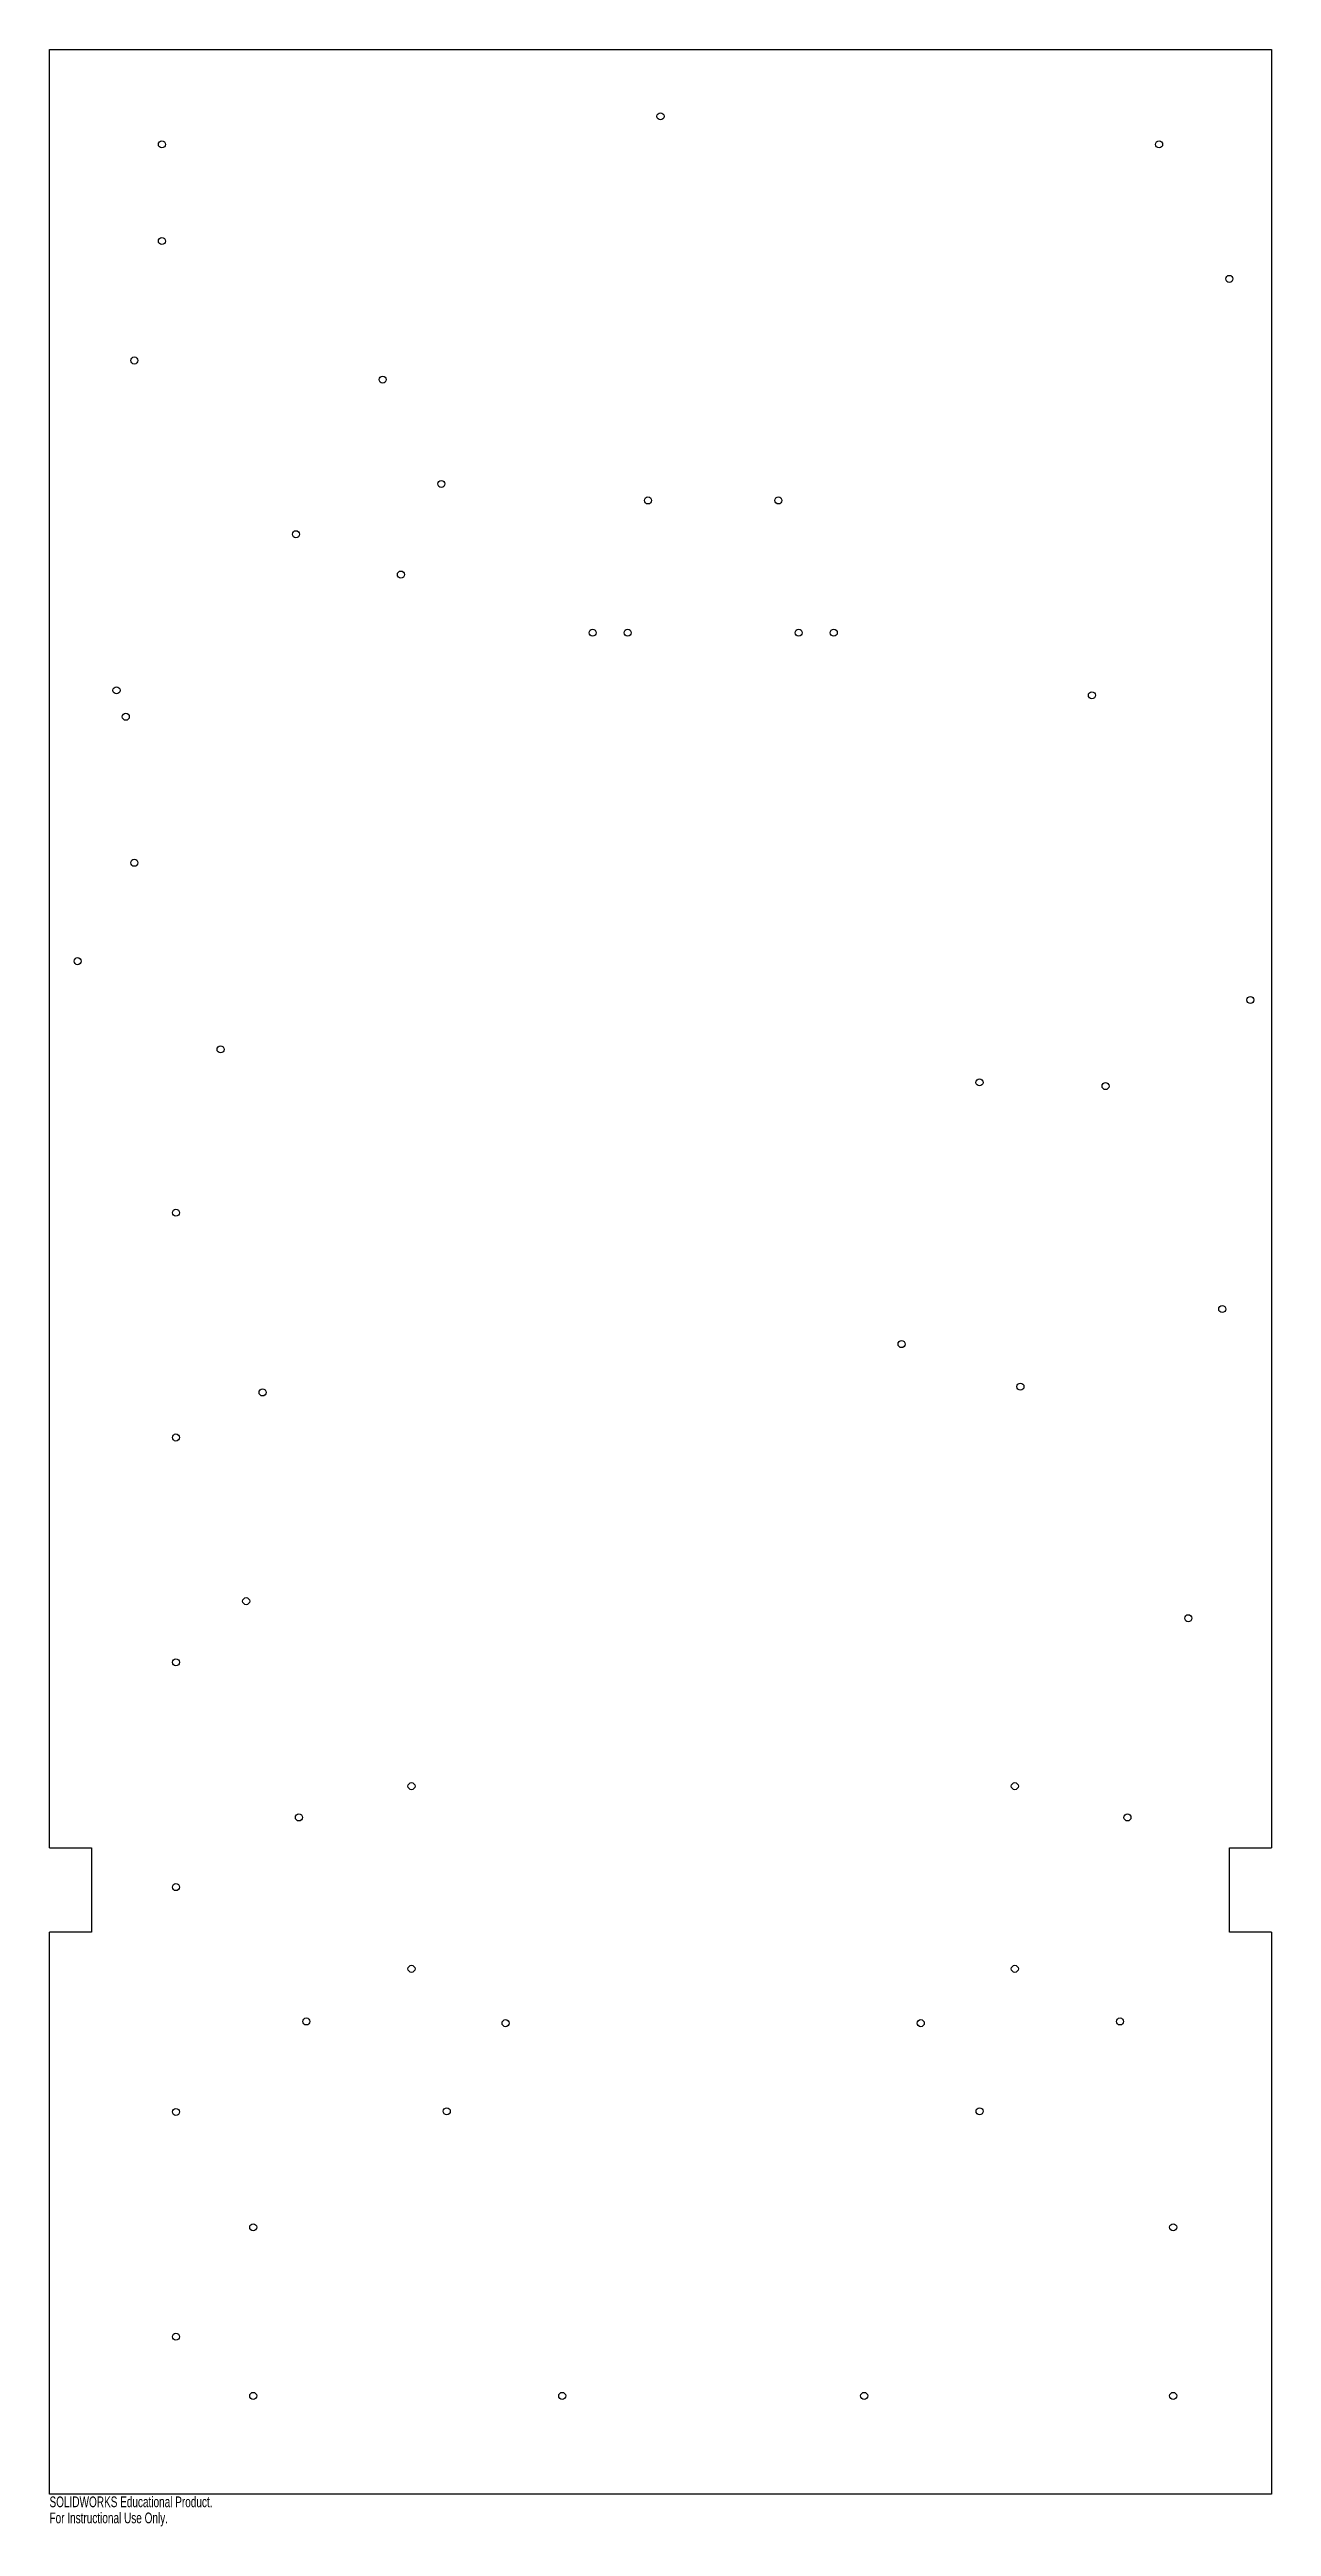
# Model space of a CAD drawing. Header units: inches. Extents: x -10.9 to 10.9, y -22.3 to 21.8.
import ezdxf

# ---------------------------------------------------------------- set-up
doc = ezdxf.new("R2010")
doc.units = ezdxf.units.IN
doc.header["$MEASUREMENT"] = 0
doc.styles.add('SLDTEXTSTYLE0', font='TXT', dxfattribs={"width": 0.7})

msp = doc.modelspace()

# ---------------------------------------------------------------- linework, layer by layer
at = {"color": 7, "linetype": 'Continuous', "lineweight": 25}
for p, q in [((-10.875, 21.75), (10.875, 21.75)), ((-10.875, -10.25), (-10.875, 21.75)), ((10.875, 21.75), (10.875, -10.25)), ((-10.875, -10.25), (-10.125, -10.25)), ((-10.125, -10.25), (-10.125, -11.75)), ((10.125, -11.75), (10.125, -10.25)), ((10.125, -10.25), (10.875, -10.25)), ((-10.125, -11.75), (-10.875, -11.75)), ((-10.875, -21.75), (-10.875, -11.75)), ((10.875, -11.75), (10.125, -11.75)), ((10.875, -11.75), (10.875, -21.75)), ((10.875, -21.75), (-10.875, -21.75))]:
    msp.add_line(p, q, dxfattribs=at)
for centre in [(0, 20.562), (-8.875, 20.062), (8.875, 20.062), (-8.875, 18.342), (10.125, 17.669), (-9.365, 16.217), (-4.945, 15.877), (-3.901, 14.021), (-0.223, 13.727), (2.098, 13.727), (-6.489, 13.126), (-4.621, 12.408), (-1.209, 11.373), (-0.584, 11.373), (2.459, 11.373), (3.084, 11.373), (-9.683, 10.348), (7.678, 10.26), (-9.517, 9.877), (-9.365, 7.279), (-10.375, 5.529), (10.5, 4.838), (-7.831, 3.959), (5.678, 3.372), (7.921, 3.305), (-8.625, 1.053), (9.998, -0.662), (4.29, -1.285), (-7.083, -2.145), (6.407, -2.042), (-8.625, -2.947), (-7.375, -5.859), (9.394, -6.162), (-8.625, -6.947), (-4.432, -9.151), (6.307, -9.151), (-6.437, -9.708), (8.312, -9.708), (-8.625, -10.947), (-4.432, -12.401), (6.307, -12.401), (-6.304, -13.338), (-2.758, -13.368), (4.633, -13.368), (8.179, -13.338), (-8.625, -14.947), (-3.804, -14.936), (5.679, -14.936), (-7.25, -17), (9.125, -17), (-8.625, -18.947), (-7.25, -20), (-1.75, -20), (3.625, -20), (9.125, -20)]:
    msp.add_circle(centre, 0.0625, dxfattribs=at)

# ---------------------------------------------------------------- texts
at = {"color": 7, "linetype": 'Continuous', "char_height": 0.1903, "attachment_point": 1, "style": 'SLDTEXTSTYLE0'}
for s, insert in [('SOLIDWORKS Educational Product.', (-10.875, -21.79)), ('For Instructional Use Only.', (-10.875, -22.076))]:
    msp.add_mtext(s, dxfattribs=dict(at, insert=insert))

doc.saveas('drawing.dxf')
